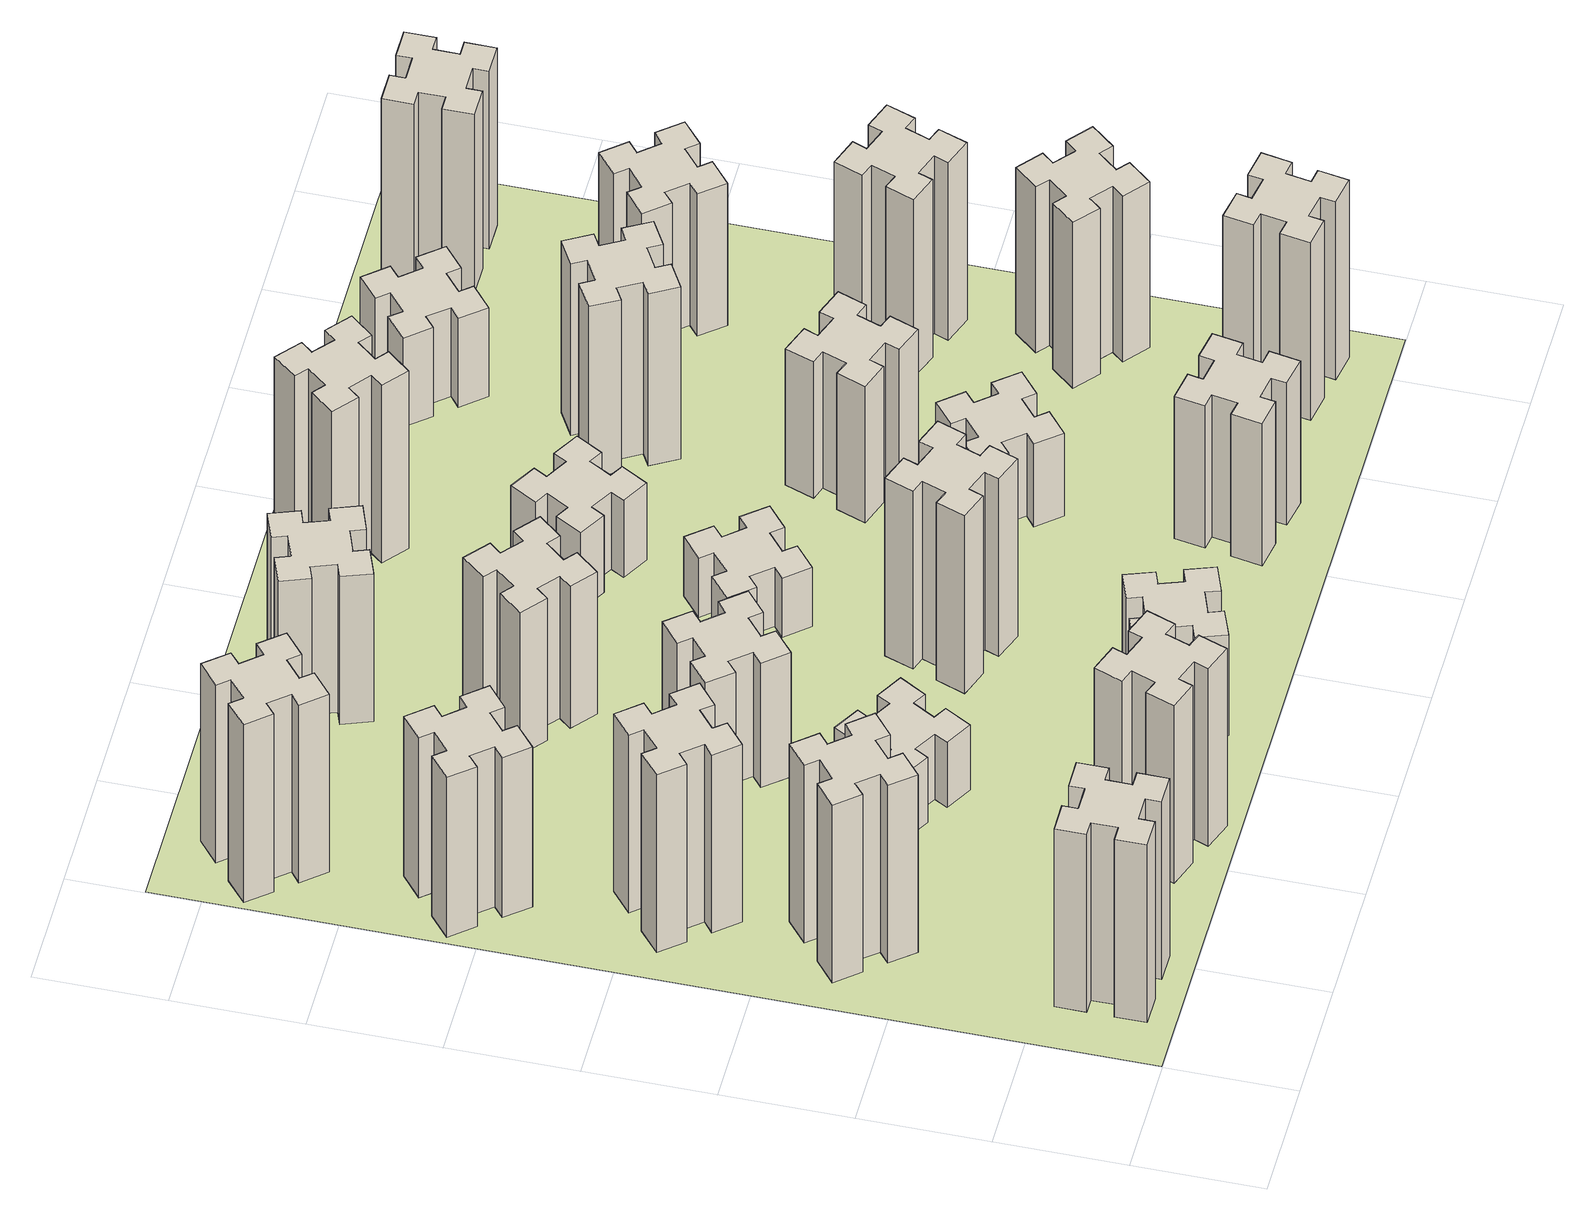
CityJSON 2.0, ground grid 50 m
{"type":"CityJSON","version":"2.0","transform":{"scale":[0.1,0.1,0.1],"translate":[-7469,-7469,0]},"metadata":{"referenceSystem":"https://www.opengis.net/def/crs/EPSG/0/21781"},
"CityObjects":{
"building1":{"type":"Building","attributes":{"class":"1000","function":"1000","usage":"1000","yearOfConstruction":2016,"roofType":"1000","measuredHeight":90,"storeysAboveGround":30,"storeysBelowGround":0},"geometry":[{"type":"Solid","lod":"1","boundaries":[[[[0,1,2,3,4,5,6,7,8,9,10,11,12,13,14,15,16,17,18,19]],[[17,16,20,21]],[[16,15,22,20]],[[15,14,23,22]],[[14,13,24,23]],[[13,12,25,24]],[[12,11,26,25]],[[11,10,27,26]],[[10,9,28,27]],[[9,8,29,28]],[[8,7,30,29]],[[7,6,31,30]],[[6,5,32,31]],[[5,4,33,32]],[[4,3,34,33]],[[3,2,35,34]],[[2,1,36,35]],[[1,0,37,36]],[[0,19,38,37]],[[19,18,39,38]],[[18,17,21,39]],[[24,25,26,27,28,29,30,31,32,33,34,35,36,37,38,39,21,20,22,23]]]]}]},
"building2":{"type":"Building","attributes":{"class":"1000","function":"1000","usage":"1000","yearOfConstruction":2016,"roofType":"1000","measuredHeight":90,"storeysAboveGround":30,"storeysBelowGround":0},"geometry":[{"type":"Solid","lod":"1","boundaries":[[[[40,41,42,43,44,45,46,47,48,49,50,51,52,53,54,55,56,57,58,59]],[[57,56,60,61]],[[56,55,62,60]],[[55,54,63,62]],[[54,53,64,63]],[[53,52,65,64]],[[52,51,66,65]],[[51,50,67,66]],[[50,49,68,67]],[[49,48,69,68]],[[48,47,70,69]],[[47,46,71,70]],[[46,45,72,71]],[[45,44,73,72]],[[44,43,74,73]],[[43,42,75,74]],[[42,41,76,75]],[[41,40,77,76]],[[40,59,78,77]],[[59,58,79,78]],[[58,57,61,79]],[[64,65,66,67,68,69,70,71,72,73,74,75,76,77,78,79,61,60,62,63]]]]}]},
"building3":{"type":"Building","attributes":{"class":"1000","function":"1000","usage":"1000","yearOfConstruction":2016,"roofType":"1000","measuredHeight":90,"storeysAboveGround":30,"storeysBelowGround":0},"geometry":[{"type":"Solid","lod":"1","boundaries":[[[[80,81,82,83,84,85,86,87,88,89,90,91,92,93,94,95,96,97,98,99]],[[97,96,100,101]],[[96,95,102,100]],[[95,94,103,102]],[[94,93,104,103]],[[93,92,105,104]],[[92,91,106,105]],[[91,90,107,106]],[[90,89,108,107]],[[89,88,109,108]],[[88,87,110,109]],[[87,86,111,110]],[[86,85,112,111]],[[85,84,113,112]],[[84,83,114,113]],[[83,82,115,114]],[[82,81,116,115]],[[81,80,117,116]],[[80,99,118,117]],[[99,98,119,118]],[[98,97,101,119]],[[104,105,106,107,108,109,110,111,112,113,114,115,116,117,118,119,101,100,102,103]]]]}]},
"building4":{"type":"Building","attributes":{"class":"1000","function":"1000","usage":"1000","yearOfConstruction":2016,"roofType":"1000","measuredHeight":81,"storeysAboveGround":30,"storeysBelowGround":0},"geometry":[{"type":"Solid","lod":"1","boundaries":[[[[120,121,122,123,124,125,126,127,128,129,130,131,132,133,134,135,136,137,138,139]],[[137,136,140,141]],[[136,135,142,140]],[[135,134,143,142]],[[134,133,144,143]],[[133,132,145,144]],[[132,131,146,145]],[[131,130,147,146]],[[130,129,148,147]],[[129,128,149,148]],[[128,127,150,149]],[[127,126,151,150]],[[126,125,152,151]],[[125,124,153,152]],[[124,123,154,153]],[[123,122,155,154]],[[122,121,156,155]],[[121,120,157,156]],[[120,139,158,157]],[[139,138,159,158]],[[138,137,141,159]],[[144,145,146,147,148,149,150,151,152,153,154,155,156,157,158,159,141,140,142,143]]]]}]},
"building5":{"type":"Building","attributes":{"class":"1000","function":"1000","usage":"1000","yearOfConstruction":2016,"roofType":"1000","measuredHeight":90,"storeysAboveGround":30,"storeysBelowGround":0},"geometry":[{"type":"Solid","lod":"1","boundaries":[[[[160,161,162,163,164,165,166,167,168,169,170,171,172,173,174,175,176,177,178,179]],[[177,176,180,181]],[[176,175,182,180]],[[175,174,183,182]],[[174,173,184,183]],[[173,172,185,184]],[[172,171,186,185]],[[171,170,187,186]],[[170,169,188,187]],[[169,168,189,188]],[[168,167,190,189]],[[167,166,191,190]],[[166,165,192,191]],[[165,164,193,192]],[[164,163,194,193]],[[163,162,195,194]],[[162,161,196,195]],[[161,160,197,196]],[[160,179,198,197]],[[179,178,199,198]],[[178,177,181,199]],[[184,185,186,187,188,189,190,191,192,193,194,195,196,197,198,199,181,180,182,183]]]]}]},
"building6":{"type":"Building","attributes":{"class":"1000","function":"1000","usage":"1000","yearOfConstruction":2016,"roofType":"1000","measuredHeight":90,"storeysAboveGround":30,"storeysBelowGround":0},"geometry":[{"type":"Solid","lod":"1","boundaries":[[[[200,201,202,203,204,205,206,207,208,209,210,211,212,213,214,215,216,217,218,219]],[[217,216,220,221]],[[216,215,222,220]],[[215,214,223,222]],[[214,213,224,223]],[[213,212,225,224]],[[212,211,226,225]],[[211,210,227,226]],[[210,209,228,227]],[[209,208,229,228]],[[208,207,230,229]],[[207,206,231,230]],[[206,205,232,231]],[[205,204,233,232]],[[204,203,234,233]],[[203,202,235,234]],[[202,201,236,235]],[[201,200,237,236]],[[200,219,238,237]],[[219,218,239,238]],[[218,217,221,239]],[[224,225,226,227,228,229,230,231,232,233,234,235,236,237,238,239,221,220,222,223]]]]}]},
"building7":{"type":"Building","attributes":{"class":"1000","function":"1000","usage":"1000","yearOfConstruction":2016,"roofType":"1000","measuredHeight":33,"storeysAboveGround":30,"storeysBelowGround":0},"geometry":[{"type":"Solid","lod":"1","boundaries":[[[[240,241,242,243,244,245,246,247,248,249,250,251,252,253,254,255,256,257,258,259]],[[257,256,260,261]],[[256,255,262,260]],[[255,254,263,262]],[[254,253,264,263]],[[253,252,265,264]],[[252,251,266,265]],[[251,250,267,266]],[[250,249,268,267]],[[249,248,269,268]],[[248,247,270,269]],[[247,246,271,270]],[[246,245,272,271]],[[245,244,273,272]],[[244,243,274,273]],[[243,242,275,274]],[[242,241,276,275]],[[241,240,277,276]],[[240,259,278,277]],[[259,258,279,278]],[[258,257,261,279]],[[264,265,266,267,268,269,270,271,272,273,274,275,276,277,278,279,261,260,262,263]]]]}]},
"building8":{"type":"Building","attributes":{"class":"1000","function":"1000","usage":"1000","yearOfConstruction":2016,"roofType":"1000","measuredHeight":63,"storeysAboveGround":30,"storeysBelowGround":0},"geometry":[{"type":"Solid","lod":"1","boundaries":[[[[280,281,282,283,284,285,286,287,288,289,290,291,292,293,294,295,296,297,298,299]],[[297,296,300,301]],[[296,295,302,300]],[[295,294,303,302]],[[294,293,304,303]],[[293,292,305,304]],[[292,291,306,305]],[[291,290,307,306]],[[290,289,308,307]],[[289,288,309,308]],[[288,287,310,309]],[[287,286,311,310]],[[286,285,312,311]],[[285,284,313,312]],[[284,283,314,313]],[[283,282,315,314]],[[282,281,316,315]],[[281,280,317,316]],[[280,299,318,317]],[[299,298,319,318]],[[298,297,301,319]],[[304,305,306,307,308,309,310,311,312,313,314,315,316,317,318,319,301,300,302,303]]]]}]},
"building9":{"type":"Building","attributes":{"class":"1000","function":"1000","usage":"1000","yearOfConstruction":2016,"roofType":"1000","measuredHeight":51,"storeysAboveGround":30,"storeysBelowGround":0},"geometry":[{"type":"Solid","lod":"1","boundaries":[[[[320,321,322,323,324,325,326,327,328,329,330,331,332,333,334,335,336,337,338,339]],[[337,336,340,341]],[[336,335,342,340]],[[335,334,343,342]],[[334,333,344,343]],[[333,332,345,344]],[[332,331,346,345]],[[331,330,347,346]],[[330,329,348,347]],[[329,328,349,348]],[[328,327,350,349]],[[327,326,351,350]],[[326,325,352,351]],[[325,324,353,352]],[[324,323,354,353]],[[323,322,355,354]],[[322,321,356,355]],[[321,320,357,356]],[[320,339,358,357]],[[339,338,359,358]],[[338,337,341,359]],[[344,345,346,347,348,349,350,351,352,353,354,355,356,357,358,359,341,340,342,343]]]]}]},
"building10":{"type":"Building","attributes":{"class":"1000","function":"1000","usage":"1000","yearOfConstruction":2016,"roofType":"1000","measuredHeight":72,"storeysAboveGround":30,"storeysBelowGround":0},"geometry":[{"type":"Solid","lod":"1","boundaries":[[[[360,361,362,363,364,365,366,367,368,369,370,371,372,373,374,375,376,377,378,379]],[[377,376,380,381]],[[376,375,382,380]],[[375,374,383,382]],[[374,373,384,383]],[[373,372,385,384]],[[372,371,386,385]],[[371,370,387,386]],[[370,369,388,387]],[[369,368,389,388]],[[368,367,390,389]],[[367,366,391,390]],[[366,365,392,391]],[[365,364,393,392]],[[364,363,394,393]],[[363,362,395,394]],[[362,361,396,395]],[[361,360,397,396]],[[360,379,398,397]],[[379,378,399,398]],[[378,377,381,399]],[[384,385,386,387,388,389,390,391,392,393,394,395,396,397,398,399,381,380,382,383]]]]}]},
"building11":{"type":"Building","attributes":{"class":"1000","function":"1000","usage":"1000","yearOfConstruction":2016,"roofType":"1000","measuredHeight":75,"storeysAboveGround":30,"storeysBelowGround":0},"geometry":[{"type":"Solid","lod":"1","boundaries":[[[[400,401,402,403,404,405,406,407,408,409,410,411,412,413,414,415,416,417,418,419]],[[417,416,420,421]],[[416,415,422,420]],[[415,414,423,422]],[[414,413,424,423]],[[413,412,425,424]],[[412,411,426,425]],[[411,410,427,426]],[[410,409,428,427]],[[409,408,429,428]],[[408,407,430,429]],[[407,406,431,430]],[[406,405,432,431]],[[405,404,433,432]],[[404,403,434,433]],[[403,402,435,434]],[[402,401,436,435]],[[401,400,437,436]],[[400,419,438,437]],[[419,418,439,438]],[[418,417,421,439]],[[424,425,426,427,428,429,430,431,432,433,434,435,436,437,438,439,421,420,422,423]]]]}]},
"building12":{"type":"Building","attributes":{"class":"1000","function":"1000","usage":"1000","yearOfConstruction":2016,"roofType":"1000","measuredHeight":90,"storeysAboveGround":30,"storeysBelowGround":0},"geometry":[{"type":"Solid","lod":"1","boundaries":[[[[440,441,442,443,444,445,446,447,448,449,450,451,452,453,454,455,456,457,458,459]],[[457,456,460,461]],[[456,455,462,460]],[[455,454,463,462]],[[454,453,464,463]],[[453,452,465,464]],[[452,451,466,465]],[[451,450,467,466]],[[450,449,468,467]],[[449,448,469,468]],[[448,447,470,469]],[[447,446,471,470]],[[446,445,472,471]],[[445,444,473,472]],[[444,443,474,473]],[[443,442,475,474]],[[442,441,476,475]],[[441,440,477,476]],[[440,459,478,477]],[[459,458,479,478]],[[458,457,461,479]],[[464,465,466,467,468,469,470,471,472,473,474,475,476,477,478,479,461,460,462,463]]]]}]},
"building13":{"type":"Building","attributes":{"class":"1000","function":"1000","usage":"1000","yearOfConstruction":2016,"roofType":"1000","measuredHeight":30,"storeysAboveGround":30,"storeysBelowGround":0},"geometry":[{"type":"Solid","lod":"1","boundaries":[[[[480,481,482,483,484,485,486,487,488,489,490,491,492,493,494,495,496,497,498,499]],[[497,496,500,501]],[[496,495,502,500]],[[495,494,503,502]],[[494,493,504,503]],[[493,492,505,504]],[[492,491,506,505]],[[491,490,507,506]],[[490,489,508,507]],[[489,488,509,508]],[[488,487,510,509]],[[487,486,511,510]],[[486,485,512,511]],[[485,484,513,512]],[[484,483,514,513]],[[483,482,515,514]],[[482,481,516,515]],[[481,480,517,516]],[[480,499,518,517]],[[499,498,519,518]],[[498,497,501,519]],[[504,505,506,507,508,509,510,511,512,513,514,515,516,517,518,519,501,500,502,503]]]]}]},
"building14":{"type":"Building","attributes":{"class":"1000","function":"1000","usage":"1000","yearOfConstruction":2016,"roofType":"1000","measuredHeight":39,"storeysAboveGround":30,"storeysBelowGround":0},"geometry":[{"type":"Solid","lod":"1","boundaries":[[[[520,521,522,523,524,525,526,527,528,529,530,531,532,533,534,535,536,537,538,539]],[[537,536,540,541]],[[536,535,542,540]],[[535,534,543,542]],[[534,533,544,543]],[[533,532,545,544]],[[532,531,546,545]],[[531,530,547,546]],[[530,529,548,547]],[[529,528,549,548]],[[528,527,550,549]],[[527,526,551,550]],[[526,525,552,551]],[[525,524,553,552]],[[524,523,554,553]],[[523,522,555,554]],[[522,521,556,555]],[[521,520,557,556]],[[520,539,558,557]],[[539,538,559,558]],[[538,537,541,559]],[[544,545,546,547,548,549,550,551,552,553,554,555,556,557,558,559,541,540,542,543]]]]}]},
"building15":{"type":"Building","attributes":{"class":"1000","function":"1000","usage":"1000","yearOfConstruction":2016,"roofType":"1000","measuredHeight":72,"storeysAboveGround":30,"storeysBelowGround":0},"geometry":[{"type":"Solid","lod":"1","boundaries":[[[[560,561,562,563,564,565,566,567,568,569,570,571,572,573,574,575,576,577,578,579]],[[577,576,580,581]],[[576,575,582,580]],[[575,574,583,582]],[[574,573,584,583]],[[573,572,585,584]],[[572,571,586,585]],[[571,570,587,586]],[[570,569,588,587]],[[569,568,589,588]],[[568,567,590,589]],[[567,566,591,590]],[[566,565,592,591]],[[565,564,593,592]],[[564,563,594,593]],[[563,562,595,594]],[[562,561,596,595]],[[561,560,597,596]],[[560,579,598,597]],[[579,578,599,598]],[[578,577,581,599]],[[584,585,586,587,588,589,590,591,592,593,594,595,596,597,598,599,581,580,582,583]]]]}]},
"building16":{"type":"Building","attributes":{"class":"1000","function":"1000","usage":"1000","yearOfConstruction":2016,"roofType":"1000","measuredHeight":90,"storeysAboveGround":30,"storeysBelowGround":0},"geometry":[{"type":"Solid","lod":"1","boundaries":[[[[600,601,602,603,604,605,606,607,608,609,610,611,612,613,614,615,616,617,618,619]],[[617,616,620,621]],[[616,615,622,620]],[[615,614,623,622]],[[614,613,624,623]],[[613,612,625,624]],[[612,611,626,625]],[[611,610,627,626]],[[610,609,628,627]],[[609,608,629,628]],[[608,607,630,629]],[[607,606,631,630]],[[606,605,632,631]],[[605,604,633,632]],[[604,603,634,633]],[[603,602,635,634]],[[602,601,636,635]],[[601,600,637,636]],[[600,619,638,637]],[[619,618,639,638]],[[618,617,621,639]],[[624,625,626,627,628,629,630,631,632,633,634,635,636,637,638,639,621,620,622,623]]]]}]},
"building17":{"type":"Building","attributes":{"class":"1000","function":"1000","usage":"1000","yearOfConstruction":2016,"roofType":"1000","measuredHeight":42,"storeysAboveGround":30,"storeysBelowGround":0},"geometry":[{"type":"Solid","lod":"1","boundaries":[[[[640,641,642,643,644,645,646,647,648,649,650,651,652,653,654,655,656,657,658,659]],[[657,656,660,661]],[[656,655,662,660]],[[655,654,663,662]],[[654,653,664,663]],[[653,652,665,664]],[[652,651,666,665]],[[651,650,667,666]],[[650,649,668,667]],[[649,648,669,668]],[[648,647,670,669]],[[647,646,671,670]],[[646,645,672,671]],[[645,644,673,672]],[[644,643,674,673]],[[643,642,675,674]],[[642,641,676,675]],[[641,640,677,676]],[[640,659,678,677]],[[659,658,679,678]],[[658,657,661,679]],[[664,665,666,667,668,669,670,671,672,673,674,675,676,677,678,679,661,660,662,663]]]]}]},
"building18":{"type":"Building","attributes":{"class":"1000","function":"1000","usage":"1000","yearOfConstruction":2016,"roofType":"1000","measuredHeight":69,"storeysAboveGround":30,"storeysBelowGround":0},"geometry":[{"type":"Solid","lod":"1","boundaries":[[[[680,681,682,683,684,685,686,687,688,689,690,691,692,693,694,695,696,697,698,699]],[[697,696,700,701]],[[696,695,702,700]],[[695,694,703,702]],[[694,693,704,703]],[[693,692,705,704]],[[692,691,706,705]],[[691,690,707,706]],[[690,689,708,707]],[[689,688,709,708]],[[688,687,710,709]],[[687,686,711,710]],[[686,685,712,711]],[[685,684,713,712]],[[684,683,714,713]],[[683,682,715,714]],[[682,681,716,715]],[[681,680,717,716]],[[680,699,718,717]],[[699,698,719,718]],[[698,697,701,719]],[[704,705,706,707,708,709,710,711,712,713,714,715,716,717,718,719,701,700,702,703]]]]}]},
"building19":{"type":"Building","attributes":{"class":"1000","function":"1000","usage":"1000","yearOfConstruction":2016,"roofType":"1000","measuredHeight":87,"storeysAboveGround":30,"storeysBelowGround":0},"geometry":[{"type":"Solid","lod":"1","boundaries":[[[[720,721,722,723,724,725,726,727,728,729,730,731,732,733,734,735,736,737,738,739]],[[737,736,740,741]],[[736,735,742,740]],[[735,734,743,742]],[[734,733,744,743]],[[733,732,745,744]],[[732,731,746,745]],[[731,730,747,746]],[[730,729,748,747]],[[729,728,749,748]],[[728,727,750,749]],[[727,726,751,750]],[[726,725,752,751]],[[725,724,753,752]],[[724,723,754,753]],[[723,722,755,754]],[[722,721,756,755]],[[721,720,757,756]],[[720,739,758,757]],[[739,738,759,758]],[[738,737,741,759]],[[744,745,746,747,748,749,750,751,752,753,754,755,756,757,758,759,741,740,742,743]]]]}]},
"building20":{"type":"Building","attributes":{"class":"1000","function":"1000","usage":"1000","yearOfConstruction":2016,"roofType":"1000","measuredHeight":90,"storeysAboveGround":30,"storeysBelowGround":0},"geometry":[{"type":"Solid","lod":"1","boundaries":[[[[760,761,762,763,764,765,766,767,768,769,770,771,772,773,774,775,776,777,778,779]],[[777,776,780,781]],[[776,775,782,780]],[[775,774,783,782]],[[774,773,784,783]],[[773,772,785,784]],[[772,771,786,785]],[[771,770,787,786]],[[770,769,788,787]],[[769,768,789,788]],[[768,767,790,789]],[[767,766,791,790]],[[766,765,792,791]],[[765,764,793,792]],[[764,763,794,793]],[[763,762,795,794]],[[762,761,796,795]],[[761,760,797,796]],[[760,779,798,797]],[[779,778,799,798]],[[778,777,781,799]],[[784,785,786,787,788,789,790,791,792,793,794,795,796,797,798,799,781,780,782,783]]]]}]},
"building21":{"type":"Building","attributes":{"class":"1000","function":"1000","usage":"1000","yearOfConstruction":2016,"roofType":"1000","measuredHeight":45,"storeysAboveGround":30,"storeysBelowGround":0},"geometry":[{"type":"Solid","lod":"1","boundaries":[[[[800,801,802,803,804,805,806,807,808,809,810,811,812,813,814,815,816,817,818,819]],[[817,816,820,821]],[[816,815,822,820]],[[815,814,823,822]],[[814,813,824,823]],[[813,812,825,824]],[[812,811,826,825]],[[811,810,827,826]],[[810,809,828,827]],[[809,808,829,828]],[[808,807,830,829]],[[807,806,831,830]],[[806,805,832,831]],[[805,804,833,832]],[[804,803,834,833]],[[803,802,835,834]],[[802,801,836,835]],[[801,800,837,836]],[[800,819,838,837]],[[819,818,839,838]],[[818,817,821,839]],[[824,825,826,827,828,829,830,831,832,833,834,835,836,837,838,839,821,820,822,823]]]]}]},
"building22":{"type":"Building","attributes":{"class":"1000","function":"1000","usage":"1000","yearOfConstruction":2016,"roofType":"1000","measuredHeight":84,"storeysAboveGround":30,"storeysBelowGround":0},"geometry":[{"type":"Solid","lod":"1","boundaries":[[[[840,841,842,843,844,845,846,847,848,849,850,851,852,853,854,855,856,857,858,859]],[[857,856,860,861]],[[856,855,862,860]],[[855,854,863,862]],[[854,853,864,863]],[[853,852,865,864]],[[852,851,866,865]],[[851,850,867,866]],[[850,849,868,867]],[[849,848,869,868]],[[848,847,870,869]],[[847,846,871,870]],[[846,845,872,871]],[[845,844,873,872]],[[844,843,874,873]],[[843,842,875,874]],[[842,841,876,875]],[[841,840,877,876]],[[840,859,878,877]],[[859,858,879,878]],[[858,857,861,879]],[[864,865,866,867,868,869,870,871,872,873,874,875,876,877,878,879,861,860,862,863]]]]}]},
"building23":{"type":"Building","attributes":{"class":"1000","function":"1000","usage":"1000","yearOfConstruction":2016,"roofType":"1000","measuredHeight":90,"storeysAboveGround":30,"storeysBelowGround":0},"geometry":[{"type":"Solid","lod":"1","boundaries":[[[[880,881,882,883,884,885,886,887,888,889,890,891,892,893,894,895,896,897,898,899]],[[897,896,900,901]],[[896,895,902,900]],[[895,894,903,902]],[[894,893,904,903]],[[893,892,905,904]],[[892,891,906,905]],[[891,890,907,906]],[[890,889,908,907]],[[889,888,909,908]],[[888,887,910,909]],[[887,886,911,910]],[[886,885,912,911]],[[885,884,913,912]],[[884,883,914,913]],[[883,882,915,914]],[[882,881,916,915]],[[881,880,917,916]],[[880,899,918,917]],[[899,898,919,918]],[[898,897,901,919]],[[904,905,906,907,908,909,910,911,912,913,914,915,916,917,918,919,901,900,902,903]]]]}]},
"building24":{"type":"Building","attributes":{"class":"1000","function":"1000","usage":"1000","yearOfConstruction":2016,"roofType":"1000","measuredHeight":72,"storeysAboveGround":30,"storeysBelowGround":0},"geometry":[{"type":"Solid","lod":"1","boundaries":[[[[920,921,922,923,924,925,926,927,928,929,930,931,932,933,934,935,936,937,938,939]],[[937,936,940,941]],[[936,935,942,940]],[[935,934,943,942]],[[934,933,944,943]],[[933,932,945,944]],[[932,931,946,945]],[[931,930,947,946]],[[930,929,948,947]],[[929,928,949,948]],[[928,927,950,949]],[[927,926,951,950]],[[926,925,952,951]],[[925,924,953,952]],[[924,923,954,953]],[[923,922,955,954]],[[922,921,956,955]],[[921,920,957,956]],[[920,939,958,957]],[[939,938,959,958]],[[938,937,941,959]],[[944,945,946,947,948,949,950,951,952,953,954,955,956,957,958,959,941,940,942,943]]]]}]},
"building25":{"type":"Building","attributes":{"class":"1000","function":"1000","usage":"1000","yearOfConstruction":2016,"roofType":"1000","measuredHeight":90,"storeysAboveGround":30,"storeysBelowGround":0},"geometry":[{"type":"Solid","lod":"1","boundaries":[[[[960,961,962,963,964,965,966,967,968,969,970,971,972,973,974,975,976,977,978,979]],[[977,976,980,981]],[[976,975,982,980]],[[975,974,983,982]],[[974,973,984,983]],[[973,972,985,984]],[[972,971,986,985]],[[971,970,987,986]],[[970,969,988,987]],[[969,968,989,988]],[[968,967,990,989]],[[967,966,991,990]],[[966,965,992,991]],[[965,964,993,992]],[[964,963,994,993]],[[963,962,995,994]],[[962,961,996,995]],[[961,960,997,996]],[[960,979,998,997]],[[979,978,999,998]],[[978,977,981,999]],[[984,985,986,987,988,989,990,991,992,993,994,995,996,997,998,999,981,980,982,983]]]]}]},
"landuse1":{"type":"LandUse","attributes":{"name":"plot1","function":"1010"},"geometry":[{"type":"MultiSurface","lod":"1","boundaries":[[[1000,1001,1002,1003]]]}]}
},
"vertices":[
[265,325,0],[265,225,0],[205,225,0],[205,105,0],[325,105,0],[325,165,0],[425,165,0],[425,105,0],[545,105,0],[545,225,0],[485,225,0],[485,325,0],[545,325,0],[545,445,0],[425,445,0],[425,385,0],[325,385,0],[325,445,0],[205,445,0],[205,325,0],[325,385,900],[325,445,900],[425,385,900],[425,445,900],[545,445,900],[545,325,900],[485,325,900],[485,225,900],[545,225,900],[545,105,900],[425,105,900],[425,165,900],[325,165,900],[325,105,900],[205,105,900],[205,225,900],[265,225,900],[265,325,900],[205,325,900],[205,445,900],
[492,1248,0],[427,1324,0],[473,1363,0],[396,1455,0],[304,1378,0],[343,1332,0],[266,1267,0],[228,1313,0],[136,1236,0],[213,1144,0],[259,1183,0],[323,1106,0],[277,1068,0],[354,976,0],[446,1053,0],[408,1099,0],[484,1163,0],[523,1117,0],[615,1194,0],[538,1286,0],[484,1163,900],[523,1117,900],[408,1099,900],[446,1053,900],[354,976,900],[277,1068,900],[323,1106,900],[259,1183,900],[213,1144,900],[136,1236,900],[228,1313,900],[266,1267,900],[343,1332,900],[304,1378,900],[396,1455,900],[473,1363,900],[427,1324,900],[492,1248,900],[538,1286,900],[615,1194,900],
[492,1888,0],[427,1964,0],[473,2003,0],[396,2095,0],[304,2018,0],[343,1972,0],[266,1907,0],[228,1953,0],[136,1876,0],[213,1784,0],[259,1823,0],[323,1746,0],[277,1708,0],[354,1616,0],[446,1693,0],[408,1739,0],[484,1803,0],[523,1757,0],[615,1834,0],[538,1926,0],[484,1803,900],[523,1757,900],[408,1739,900],[446,1693,900],[354,1616,900],[277,1708,900],[323,1746,900],[259,1823,900],[213,1784,900],[136,1876,900],[228,1953,900],[266,1907,900],[343,1972,900],[304,2018,900],[396,2095,900],[473,2003,900],[427,1964,900],[492,1888,900],[538,1926,900],[615,1834,900],
[243,2712,0],[166,2647,0],[128,2693,0],[36,2616,0],[113,2524,0],[159,2563,0],[223,2486,0],[177,2448,0],[254,2356,0],[346,2433,0],[308,2479,0],[384,2543,0],[423,2497,0],[515,2574,0],[438,2666,0],[392,2628,0],[327,2704,0],[373,2743,0],[296,2835,0],[204,2758,0],[327,2704,810],[373,2743,810],[392,2628,810],[438,2666,810],[515,2574,810],[423,2497,810],[384,2543,810],[308,2479,810],[346,2433,810],[254,2356,810],[177,2448,810],[223,2486,810],[159,2563,810],[113,2524,810],[36,2616,810],[128,2693,810],[166,2647,810],[243,2712,810],[204,2758,810],[296,2835,810],
[1029,360,0],[995,266,0],[939,287,0],[897,174,0],[1010,133,0],[1031,189,0],[1125,155,0],[1104,99,0],[1217,57,0],[1258,170,0],[1202,191,0],[1236,285,0],[1292,264,0],[1333,377,0],[1220,418,0],[1200,362,0],[1106,396,0],[1127,452,0],[1014,493,0],[973,380,0],[1106,396,900],[1127,452,900],[1200,362,900],[1220,418,900],[1333,377,900],[1292,264,900],[1236,285,900],[1202,191,900],[1258,170,900],[1217,57,900],[1104,99,900],[1125,155,900],[1031,189,900],[1010,133,900],[897,174,900],[939,287,900],[995,266,900],[1029,360,900],[973,380,900],[1014,493,900],
[243,3452,0],[166,3387,0],[128,3433,0],[36,3356,0],[113,3264,0],[159,3303,0],[223,3226,0],[177,3188,0],[254,3096,0],[346,3173,0],[308,3219,0],[384,3283,0],[423,3237,0],[515,3314,0],[438,3406,0],[392,3368,0],[327,3444,0],[373,3483,0],[296,3575,0],[204,3498,0],[327,3444,900],[373,3483,900],[392,3368,900],[438,3406,900],[515,3314,900],[423,3237,900],[384,3283,900],[308,3219,900],[346,3173,900],[254,3096,900],[177,3188,900],[223,3226,900],[159,3303,900],[113,3264,900],[36,3356,900],[128,3433,900],[166,3387,900],[243,3452,900],[204,3498,900],[296,3575,900],
[1186,1117,0],[1236,1204,0],[1288,1174,0],[1348,1278,0],[1244,1338,0],[1214,1286,0],[1127,1336,0],[1157,1388,0],[1053,1448,0],[993,1344,0],[1045,1314,0],[995,1227,0],[943,1257,0],[883,1153,0],[987,1093,0],[1017,1145,0],[1104,1095,0],[1074,1043,0],[1178,983,0],[1238,1087,0],[1104,1095,330],[1074,1043,330],[1017,1145,330],[987,1093,330],[883,1153,330],[943,1257,330],[995,1227,330],[1045,1314,330],[993,1344,330],[1053,1448,330],[1157,1388,330],[1127,1336,330],[1214,1286,330],[1244,1338,330],[1348,1278,330],[1288,1174,330],[1236,1204,330],[1186,1117,330],[1238,1087,330],[1178,983,330],
[1083,1972,0],[1006,1907,0],[968,1953,0],[876,1876,0],[953,1784,0],[999,1823,0],[1063,1746,0],[1017,1708,0],[1094,1616,0],[1186,1693,0],[1148,1739,0],[1224,1803,0],[1263,1757,0],[1355,1834,0],[1278,1926,0],[1232,1888,0],[1167,1964,0],[1213,2003,0],[1136,2095,0],[1044,2018,0],[1167,1964,630],[1213,2003,630],[1232,1888,630],[1278,1926,630],[1355,1834,630],[1263,1757,630],[1224,1803,630],[1148,1739,630],[1186,1693,630],[1094,1616,630],[1017,1708,630],[1063,1746,630],[999,1823,630],[953,1784,630],[876,1876,630],[968,1953,630],[1006,1907,630],[1083,1972,630],[1044,2018,630],[1136,2095,630],
[1765,496,0],[1671,462,0],[1650,518,0],[1537,477,0],[1579,364,0],[1635,385,0],[1669,291,0],[1613,270,0],[1654,157,0],[1767,199,0],[1746,255,0],[1840,289,0],[1860,233,0],[1973,274,0],[1932,387,0],[1876,366,0],[1842,460,0],[1898,480,0],[1857,593,0],[1744,552,0],[1842,460,510],[1898,480,510],[1876,366,510],[1932,387,510],[1973,274,510],[1860,233,510],[1840,289,510],[1746,255,510],[1767,199,510],[1654,157,510],[1613,270,510],[1669,291,510],[1635,385,510],[1579,364,510],[1537,477,510],[1650,518,510],[1671,462,510],[1765,496,510],[1744,552,510],[1857,593,510],
[1267,2486,0],[1332,2563,0],[1378,2524,0],[1455,2616,0],[1363,2693,0],[1324,2647,0],[1248,2712,0],[1286,2758,0],[1194,2835,0],[1117,2743,0],[1163,2704,0],[1099,2628,0],[1053,2666,0],[976,2574,0],[1068,2497,0],[1106,2543,0],[1183,2479,0],[1144,2433,0],[1236,2356,0],[1313,2448,0],[1183,2479,720],[1144,2433,720],[1106,2543,720],[1068,2497,720],[976,2574,720],[1053,2666,720],[1099,2628,720],[1163,2704,720],[1117,2743,720],[1194,2835,720],[1286,2758,720],[1248,2712,720],[1324,2647,720],[1363,2693,720],[1455,2616,720],[1378,2524,720],[1332,2563,720],[1267,2486,720],[1313,2448,720],[1236,2356,720],
[1125,3456,0],[1031,3422,0],[1010,3478,0],[897,3437,0],[939,3324,0],[995,3345,0],[1029,3251,0],[973,3230,0],[1014,3117,0],[1127,3159,0],[1106,3215,0],[1200,3249,0],[1220,3193,0],[1333,3234,0],[1292,3347,0],[1236,3326,0],[1202,3420,0],[1258,3440,0],[1217,3553,0],[1104,3512,0],[1202,3420,750],[1258,3440,750],[1236,3326,750],[1292,3347,750],[1333,3234,750],[1220,3193,750],[1200,3249,750],[1106,3215,750],[1127,3159,750],[1014,3117,750],[973,3230,750],[1029,3251,750],[995,3345,750],[939,3324,750],[897,3437,750],[1010,3478,750],[1031,3422,750],[1125,3456,750],[1104,3512,750],[1217,3553,750],
[1769,1300,0],[1735,1206,0],[1679,1227,0],[1637,1114,0],[1750,1073,0],[1771,1129,0],[1865,1095,0],[1844,1039,0],[1957,997,0],[1998,1110,0],[1942,1131,0],[1976,1225,0],[2032,1204,0],[2073,1317,0],[1960,1358,0],[1940,1302,0],[1846,1336,0],[1867,1392,0],[1754,1433,0],[1713,1320,0],[1846,1336,900],[1867,1392,900],[1940,1302,900],[1960,1358,900],[2073,1317,900],[2032,1204,900],[1976,1225,900],[1942,1131,900],[1998,1110,900],[1957,997,900],[1844,1039,900],[1865,1095,900],[1771,1129,900],[1750,1073,900],[1637,1114,900],[1679,1227,900],[1735,1206,900],[1769,1300,900],[1713,1320,900],[1754,1433,900],
[1972,1988,0],[1907,2064,0],[1953,2103,0],[1876,2195,0],[1784,2118,0],[1823,2072,0],[1746,2007,0],[1708,2053,0],[1616,1976,0],[1693,1884,0],[1739,1923,0],[1803,1846,0],[1757,1808,0],[1834,1716,0],[1926,1793,0],[1888,1839,0],[1964,1903,0],[2003,1857,0],[2095,1934,0],[2018,2026,0],[1964,1903,300],[2003,1857,300],[1888,1839,300],[1926,1793,300],[1834,1716,300],[1757,1808,300],[1803,1846,300],[1739,1923,300],[1693,1884,300],[1616,1976,300],[1708,2053,300],[1746,2007,300],[1823,2072,300],[1784,2118,300],[1876,2195,300],[1953,2103,300],[1907,2064,300],[1972,1988,300],[2018,2026,300],[2095,1934,300],
[2026,2497,0],[2076,2584,0],[2128,2554,0],[2188,2658,0],[2084,2718,0],[2054,2666,0],[1967,2716,0],[1997,2768,0],[1893,2828,0],[1833,2724,0],[1885,2694,0],[1835,2607,0],[1783,2637,0],[1723,2533,0],[1827,2473,0],[1857,2525,0],[1944,2475,0],[1914,2423,0],[2018,2363,0],[2078,2467,0],[1944,2475,390],[1914,2423,390],[1857,2525,390],[1827,2473,390],[1723,2533,390],[1783,2637,390],[1835,2607,390],[1885,2694,390],[1833,2724,390],[1893,2828,390],[1997,2768,390],[1967,2716,390],[2054,2666,390],[2084,2718,390],[2188,2658,390],[2128,2554,390],[2076,2584,390],[2026,2497,390],[2078,2467,390],[2018,2363,390],
[2596,444,0],[2578,345,0],[2519,356,0],[2498,237,0],[2617,217,0],[2627,276,0],[2725,258,0],[2715,199,0],[2833,178,0],[2854,297,0],[2795,307,0],[2812,405,0],[2871,395,0],[2892,513,0],[2774,534,0],[2764,475,0],[2665,492,0],[2676,551,0],[2557,572,0],[2537,454,0],[2665,492,720],[2676,551,720],[2764,475,720],[2774,534,720],[2892,513,720],[2871,395,720],[2812,405,720],[2795,307,720],[2854,297,720],[2833,178,720],[2715,199,720],[2725,258,720],[2627,276,720],[2617,217,720],[2498,237,720],[2519,356,720],[2578,345,720],[2596,444,720],[2537,454,720],[2557,572,720],
[1746,3383,0],[1823,3319,0],[1784,3273,0],[1876,3196,0],[1953,3288,0],[1907,3326,0],[1972,3403,0],[2018,3364,0],[2095,3456,0],[2003,3533,0],[1964,3487,0],[1888,3552,0],[1926,3598,0],[1834,3675,0],[1757,3583,0],[1803,3544,0],[1739,3468,0],[1693,3506,0],[1616,3414,0],[1708,3337,0],[1739,3468,900],[1693,3506,900],[1803,3544,900],[1757,3583,900],[1834,3675,900],[1926,3598,900],[1888,3552,900],[1964,3487,900],[2003,3533,900],[2095,3456,900],[2018,3364,900],[1972,3403,900],[1907,3326,900],[1953,3288,900],[1876,3196,900],[1784,3273,900],[1823,3319,900],[1746,3383,900],[1708,3337,900],[1616,3414,900],
[2563,1332,0],[2486,1267,0],[2448,1313,0],[2356,1236,0],[2433,1144,0],[2479,1183,0],[2543,1106,0],[2497,1068,0],[2574,976,0],[2666,1053,0],[2628,1099,0],[2704,1163,0],[2743,1117,0],[2835,1194,0],[2758,1286,0],[2712,1248,0],[2647,1324,0],[2693,1363,0],[2616,1455,0],[2524,1378,0],[2647,1324,420],[2693,1363,420],[2712,1248,420],[2758,1286,420],[2835,1194,420],[2743,1117,420],[2704,1163,420],[2628,1099,420],[2666,1053,420],[2574,976,420],[2497,1068,420],[2543,1106,420],[2479,1183,420],[2433,1144,420],[2356,1236,420],[2448,1313,420],[2486,1267,420],[2563,1332,420],[2524,1378,420],[2616,1455,420],
[2682,1671,0],[2716,1765,0],[2772,1744,0],[2813,1857,0],[2700,1898,0],[2680,1842,0],[2586,1876,0],[2607,1932,0],[2494,1973,0],[2453,1860,0],[2509,1840,0],[2475,1746,0],[2419,1767,0],[2377,1654,0],[2490,1613,0],[2511,1669,0],[2605,1635,0],[2584,1579,0],[2697,1537,0],[2738,1650,0],[2605,1635,690],[2584,1579,690],[2511,1669,690],[2490,1613,690],[2377,1654,690],[2419,1767,690],[2475,1746,690],[2509,1840,690],[2453,1860,690],[2494,1973,690],[2607,1932,690],[2586,1876,690],[2680,1842,690],[2700,1898,690],[2813,1857,690],[2772,1744,690],[2716,1765,690],[2682,1671,690],[2738,1650,690],[2697,1537,690],
[2607,2475,0],[2694,2525,0],[2724,2473,0],[2828,2533,0],[2768,2637,0],[2716,2607,0],[2666,2694,0],[2718,2724,0],[2658,2828,0],[2554,2768,0],[2584,2716,0],[2497,2666,0],[2467,2718,0],[2363,2658,0],[2423,2554,0],[2475,2584,0],[2525,2497,0],[2473,2467,0],[2533,2363,0],[2637,2423,0],[2525,2497,870],[2473,2467,870],[2475,2584,870],[2423,2554,870],[2363,2658,870],[2467,2718,870],[2497,2666,870],[2584,2716,870],[2554,2768,870],[2658,2828,870],[2718,2724,870],[2666,2694,870],[2716,2607,870],[2768,2637,870],[2828,2533,870],[2724,2473,870],[2694,2525,870],[2607,2475,870],[2637,2423,870],[2533,2363,870],
[3504,475,0],[3405,492,0],[3416,551,0],[3297,572,0],[3277,454,0],[3336,444,0],[3318,345,0],[3259,356,0],[3238,237,0],[3357,217,0],[3367,276,0],[3465,258,0],[3455,199,0],[3573,178,0],[3594,297,0],[3535,307,0],[3552,405,0],[3611,395,0],[3632,513,0],[3514,534,0],[3552,405,900],[3611,395,900],[3535,307,900],[3594,297,900],[3573,178,900],[3455,199,900],[3465,258,900],[3367,276,900],[3357,217,900],[3238,237,900],[3259,356,900],[3318,345,900],[3336,444,900],[3277,454,900],[3297,572,900],[3416,551,900],[3405,492,900],[3504,475,900],[3514,534,900],[3632,513,900],
[2812,3368,0],[2747,3444,0],[2793,3483,0],[2716,3575,0],[2624,3498,0],[2663,3452,0],[2586,3387,0],[2548,3433,0],[2456,3356,0],[2533,3264,0],[2579,3303,0],[2643,3226,0],[2597,3188,0],[2674,3096,0],[2766,3173,0],[2728,3219,0],[2804,3283,0],[2843,3237,0],[2935,3314,0],[2858,3406,0],[2804,3283,450],[2843,3237,450],[2728,3219,450],[2766,3173,450],[2674,3096,450],[2597,3188,450],[2643,3226,450],[2579,3303,450],[2533,3264,450],[2456,3356,450],[2548,3433,450],[2586,3387,450],[2663,3452,450],[2624,3498,450],[2716,3575,450],[2793,3483,450],[2747,3444,450],[2812,3368,450],[2858,3406,450],[2935,3314,450],
[3487,1006,0],[3552,1083,0],[3598,1044,0],[3675,1136,0],[3583,1213,0],[3544,1167,0],[3468,1232,0],[3506,1278,0],[3414,1355,0],[3337,1263,0],[3383,1224,0],[3319,1148,0],[3273,1186,0],[3196,1094,0],[3288,1017,0],[3326,1063,0],[3403,999,0],[3364,953,0],[3456,876,0],[3533,968,0],[3403,999,840],[3364,953,840],[3326,1063,840],[3288,1017,840],[3196,1094,840],[3273,1186,840],[3319,1148,840],[3383,1224,840],[3337,1263,840],[3414,1355,840],[3506,1278,840],[3468,1232,840],[3544,1167,840],[3583,1213,840],[3675,1136,840],[3598,1044,840],[3552,1083,840],[3487,1006,840],[3533,968,840],[3456,876,840],
[3420,1842,0],[3326,1876,0],[3347,1932,0],[3234,1973,0],[3193,1860,0],[3249,1840,0],[3215,1746,0],[3159,1767,0],[3117,1654,0],[3230,1613,0],[3251,1669,0],[3345,1635,0],[3324,1579,0],[3437,1537,0],[3478,1650,0],[3422,1671,0],[3456,1765,0],[3512,1744,0],[3553,1857,0],[3440,1898,0],[3456,1765,900],[3512,1744,900],[3422,1671,900],[3478,1650,900],[3437,1537,900],[3324,1579,900],[3345,1635,900],[3251,1669,900],[3230,1613,900],[3117,1654,900],[3159,1767,900],[3215,1746,900],[3249,1840,900],[3193,1860,900],[3234,1973,900],[3347,1932,900],[3326,1876,900],[3420,1842,900],[3440,1898,900],[3553,1857,900],
[3119,2563,0],[3183,2486,0],[3137,2448,0],[3214,2356,0],[3306,2433,0],[3268,2479,0],[3344,2543,0],[3383,2497,0],[3475,2574,0],[3398,2666,0],[3352,2628,0],[3287,2704,0],[3333,2743,0],[3256,2835,0],[3164,2758,0],[3203,2712,0],[3126,2647,0],[3088,2693,0],[2996,2616,0],[3073,2524,0],[3126,2647,720],[3088,2693,720],[3203,2712,720],[3164,2758,720],[3256,2835,720],[3333,2743,720],[3287,2704,720],[3352,2628,720],[3398,2666,720],[3475,2574,720],[3383,2497,720],[3344,2543,720],[3268,2479,720],[3306,2433,720],[3214,2356,720],[3137,2448,720],[3183,2486,720],[3119,2563,720],[3073,2524,720],[2996,2616,720],
[3285,3325,0],[3385,3325,0],[3385,3265,0],[3505,3265,0],[3505,3385,0],[3445,3385,0],[3445,3485,0],[3505,3485,0],[3505,3605,0],[3385,3605,0],[3385,3545,0],[3285,3545,0],[3285,3605,0],[3165,3605,0],[3165,3485,0],[3225,3485,0],[3225,3385,0],[3165,3385,0],[3165,3265,0],[3285,3265,0],[3225,3385,900],[3165,3385,900],[3225,3485,900],[3165,3485,900],[3165,3605,900],[3285,3605,900],[3285,3545,900],[3385,3545,900],[3385,3605,900],[3505,3605,900],[3505,3485,900],[3445,3485,900],[3445,3385,900],[3505,3385,900],[3505,3265,900],[3385,3265,900],[3385,3325,900],[3285,3325,900],[3285,3265,900],[3165,3265,900],
[5,3705,0],[3705,3705,0],[3705,5,0],[5,5,0]
]}
